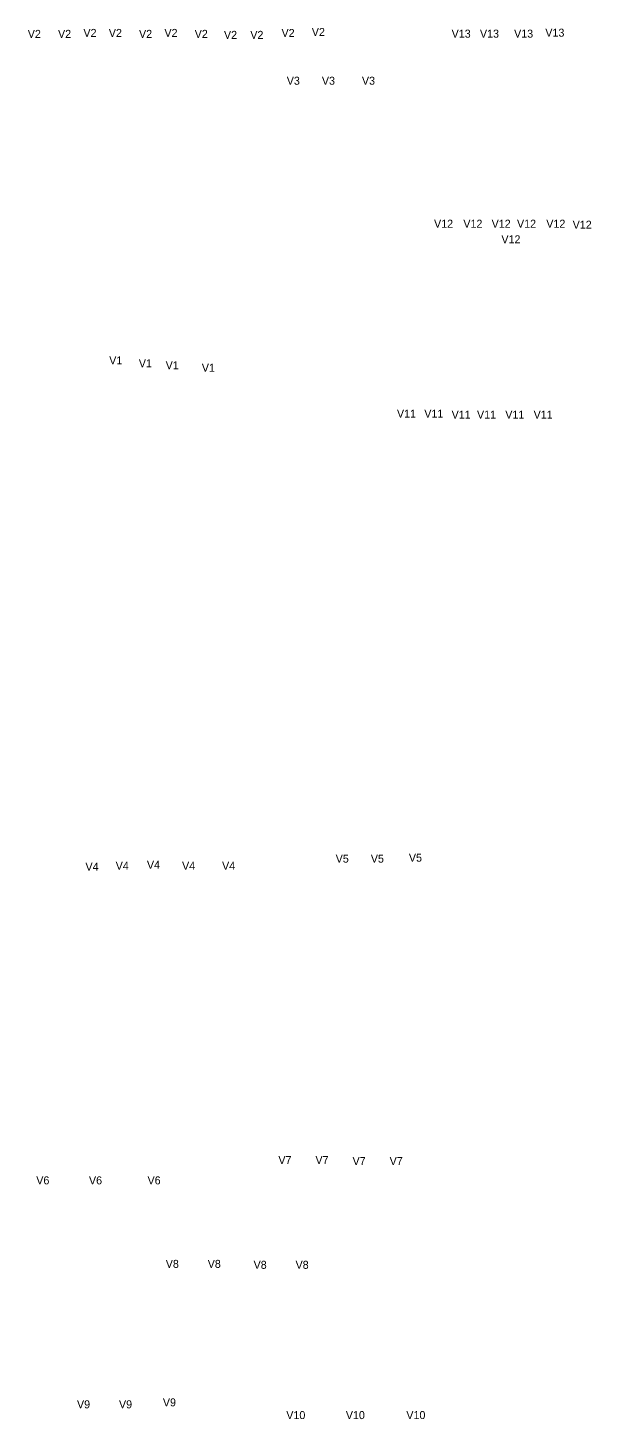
# Model space of a CAD drawing. Extents: x -2 to 140, y 23 to 108.
# Drawn here: x -2.3 to 18.9, y 36.4 to 88.6 of the extents above; entities that cross this region are included whole.
import ezdxf
from ezdxf.enums import TextEntityAlignment as Align

# ---------------------------------------------------------------- set-up
doc = ezdxf.new("R2010")
doc.units = 0
doc.header["$MEASUREMENT"] = 0
doc.layers.get('0').update_dxf_attribs({"linetype": 'CONTINUOUS'})

msp = doc.modelspace()

# ---------------------------------------------------------------- texts
at = {"color": 4}
for s, p in [('V2', (-2.014, 88.34)), ('V2', (-0.88, 88.34)), ('V2', (0.071, 88.376)), ('V2', (1.022, 88.376)), ('V2', (2.155, 88.34)), ('V2', (3.106, 88.376)), ('V2', (4.24, 88.34)), ('V2', (5.337, 88.303)), ('V2', (6.324, 88.303)), ('V2', (7.494, 88.376)), ('V2', (8.628, 88.413)), ('V13', (13.979, 88.347)), ('V13', (15.04, 88.347)), ('V13', (16.32, 88.347)), ('V13', (17.49, 88.383)), ('V3', (7.69, 86.582)), ('V3', (9.006, 86.582)), ('V3', (10.506, 86.582)), ('V12', (13.321, 81.224)), ('V12', (14.418, 81.224)), ('V12', (15.478, 81.224)), ('V12', (16.429, 81.224)), ('V12', (17.526, 81.224)), ('V12', (18.514, 81.188)), ('V12', (15.844, 80.64)), ('V1', (1.038, 76.1)), ('V1', (2.147, 75.988)), ('V1', (3.152, 75.917)), ('V1', (4.507, 75.823)), ('V11', (11.931, 74.102)), ('V11', (12.955, 74.102)), ('V11', (13.979, 74.065)), ('V11', (14.93, 74.065)), ('V11', (15.99, 74.065)), ('V11', (17.051, 74.065)), ('V5', (9.523, 57.42)), ('V5', (10.84, 57.42)), ('V5', (12.266, 57.456)), ('V4', (0.147, 57.117)), ('V4', (1.28, 57.153)), ('V4', (2.451, 57.19)), ('V4', (3.767, 57.153)), ('V4', (5.266, 57.153)), ('V7', (7.376, 46.124)), ('V7', (8.765, 46.124)), ('V7', (10.155, 46.087)), ('V7', (11.545, 46.087)), ('V6', (-1.696, 45.362)), ('V6', (0.279, 45.362)), ('V6', (2.473, 45.362)), ('V8', (3.156, 42.232)), ('V8', (4.728, 42.232)), ('V8', (6.447, 42.196)), ('V8', (8.02, 42.196)), ('V9', (-0.17, 36.967)), ('V9', (1.403, 36.967)), ('V9', (3.048, 37.04)), ('V10', (7.784, 36.564)), ('V10', (10.015, 36.564)), ('V10', (12.282, 36.564))]:
    msp.add_text(s, height=0.3, dxfattribs=at).set_placement(p, align=Align.MIDDLE)

doc.saveas('drawing.dxf')
